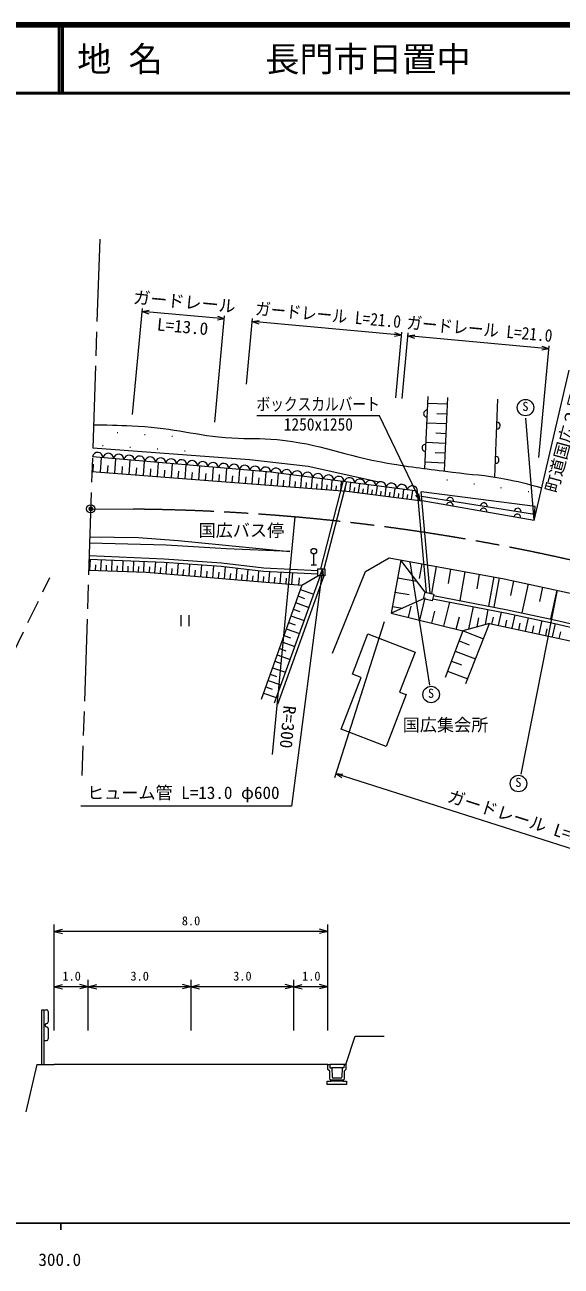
# Model space of a CAD drawing. Units: millimetres, scale not verified, with parts at other scales. Extents: x 40000 to 680000, y 20000 to 380000.
# Drawn here: x 362743 to 441072, y 198715 to 380000 of the extents above; entities that cross this region are included whole.
import ezdxf
from ezdxf.enums import TextEntityAlignment as Align

# ---------------------------------------------------------------- set-up
doc = ezdxf.new("R2010")
doc.units = ezdxf.units.MM
doc.header["$LTSCALE"] = 1000
doc.header["$PDMODE"] = 32
doc.header["$PDSIZE"] = 500
doc.linetypes.add('CHAIN', pattern=[18.5, 12, -1.5, 3.5, -1.5])
for name, color, linetype, lineweight in [('M-BGD', 7, 'Continuous', 13), ('M-BGD-HTXT', 7, 'Continuous', 13), ('M-BMK', 2, 'CHAIN', 13), ('M-BMK-SRVR', 3, 'Continuous', 13), ('M-STR-HTXT', 7, 'Continuous', 13), ('M-TTL', 2, 'Continuous', 140), ('M-TTL-BAND', 7, 'Continuous', 25), ('M-TTL-LINE', 7, 'Continuous', 50), ('M-TTL-TXT', 7, 'Continuous', 13)]:
    doc.layers.add(name, color=color, linetype=linetype, lineweight=lineweight)
doc.layers.add('M-OTRS', color=6, linetype='Continuous')
doc.styles.add('ＭＳ ゴシック', font='')
doc.styles.get('ＭＳ ゴシック').set_extended_font_data('MS Gothic')

msp = doc.modelspace()

# ---------------------------------------------------------------- linework, layer by layer
at = {"layer": 'M-BGD'}
for p, q in [((437118, 307614), (442258, 329553)), ((421592, 325719), (421127, 315208)), ((424404, 324581), (421547, 324704)), ((424447, 325580), (423987, 314851)), ((431399, 313964), (431819, 325325)), ((424343, 323153), (422914, 323214)), ((424282, 321724), (421420, 321847)), ((437118, 307614), (435935, 322548)), ((376326, 320394), (376227, 320400)), ((380318, 320135), (380218, 320142)), ((384310, 319877), (384210, 319883)), ((424220, 320293), (422790, 320355)), ((372667, 318207), (395539, 316539)), ((374201, 318527), (374102, 318534)), ((378193, 318269), (378093, 318275)), ((382185, 318010), (382085, 318017)), ((386176, 317752), (386076, 317758)), ((424159, 318863), (421294, 318985)), ((424097, 317430), (422665, 317492)), ((372705, 314755), (372787, 315824)), ((373774, 314673), (373939, 316811)), ((374832, 314591), (374914, 315649)), ((375890, 314510), (376054, 316626)), ((376938, 314429), (377019, 315477)), ((377986, 314348), (378147, 316444)), ((380061, 314188), (380220, 316263)), ((382114, 314030), (382273, 316084)), ((384148, 313873), (384304, 315907)), ((386161, 313718), (386316, 315731)), ((388154, 313565), (388307, 315558)), ((395539, 316539), (404117, 315557)), ((404117, 315557), (414429, 313248)), ((424036, 315998), (421167, 316121)), ((372553, 314767), (409788, 311898)), ((379023, 314268), (379103, 315306)), ((381087, 314109), (381167, 315136)), ((383131, 313952), (383209, 314968)), ((385154, 313796), (385232, 314802)), ((387157, 313642), (387234, 314638)), ((389140, 313489), (389216, 314475)), ((390127, 313413), (390279, 315386)), ((391104, 313337), (391179, 314314)), ((392080, 313262), (392231, 315216)), ((393047, 313188), (393122, 314155)), ((394014, 313113), (394163, 315047)), ((394971, 313039), (395045, 313997)), ((395929, 312966), (396076, 314880)), ((396876, 312893), (396949, 313840)), ((397824, 312820), (397970, 314715)), ((398739, 312749), (398810, 313664)), ((399654, 312679), (399795, 314509)), ((401394, 312545), (401528, 314284)), ((403047, 312417), (403175, 314071)), ((404620, 312296), (404741, 313868)), ((406115, 312181), (406230, 313676)), ((400524, 312612), (400591, 313481)), ((402221, 312481), (402284, 313308)), ((403834, 312357), (403894, 313143)), ((405367, 312238), (405425, 312986)), ((405953, 300569), (409294, 313443)), ((406469, 300569), (409778, 313317)), ((406825, 312126), (406880, 312837)), ((407536, 312071), (407645, 313493)), ((408211, 312019), (408263, 312695)), ((408887, 311967), (408991, 313318)), ((409538, 311917), (409588, 312568)), ((409788, 311898), (420785, 310482)), ((410187, 311846), (410354, 313142)), ((410835, 311763), (410918, 312410)), ((411482, 311680), (411649, 312974)), ((412129, 311596), (412212, 312243)), ((412776, 311513), (412943, 312807)), ((413423, 311430), (413506, 312076)), ((414069, 311347), (414236, 312640)), ((414715, 311263), (414798, 311909)), ((415361, 311180), (415528, 312472)), ((416653, 311014), (416819, 312305)), ((417944, 310848), (418110, 312138)), ((419233, 310682), (419400, 311971)), ((421414, 297105), (420108, 311880)), ((421927, 296982), (420616, 311813)), ((437272, 309642), (420616, 311813)), ((424461, 313482), (424362, 313496)), ((428421, 312914), (428322, 312928)), ((432380, 312347), (432281, 312361)), ((416007, 311097), (416090, 311743)), ((417298, 310931), (417381, 311576)), ((418589, 310765), (418672, 311409)), ((437186, 308506), (420676, 311138)), ((437118, 307614), (420785, 310482)), ((436340, 311779), (436241, 311794)), ((437118, 307614), (437272, 309642)), ((372237, 305239), (379334, 305115)), ((379334, 305115), (385150, 304703)), ((385150, 304703), (401433, 303104)), ((383405, 304025), (372206, 304310)), ((392128, 303492), (383405, 304025)), ((401433, 303104), (392128, 303492)), ((372257, 300350), (372311, 301977)), ((373062, 300324), (373089, 301129)), ((373867, 300298), (373920, 301907)), ((374663, 300272), (374689, 301068)), ((375459, 300245), (375511, 301838)), ((376247, 300220), (376273, 301007)), ((377034, 300194), (377086, 301769)), ((377814, 300168), (377839, 300947)), ((378593, 300143), (378644, 301701)), ((380134, 300092), (380185, 301634)), ((381721, 299975), (381855, 301561)), ((383363, 299836), (383502, 301478)), ((385029, 299695), (385170, 301361)), ((386720, 299551), (386863, 301242)), ((388436, 299406), (388581, 301122)), ((390178, 299258), (390325, 301000)), ((404553, 301132), (405353, 301132)), ((404953, 301132), (404953, 302732)), ((412512, 300142), (415928, 302141)), ((415928, 302141), (432763, 299100)), ((417637, 301832), (416243, 294081)), ((421205, 297155), (417637, 301832)), ((418959, 301593), (421830, 283585)), ((420730, 301274), (420349, 299165)), ((372075, 300356), (380473, 300081)), ((379363, 300118), (379389, 300888)), ((380473, 300081), (403186, 298155)), ((380928, 300043), (380995, 300835)), ((382542, 299906), (382611, 300727)), ((384196, 299765), (384266, 300599)), ((385874, 299623), (385946, 300469)), ((387578, 299479), (387651, 300337)), ((389307, 299332), (389381, 300203)), ((391046, 299184), (391120, 300053)), ((391914, 299111), (392062, 300848)), ((392755, 299039), (392827, 299881)), ((393596, 298968), (393739, 300650)), ((394411, 298899), (394480, 299714)), ((395225, 298830), (395364, 300459)), ((396014, 298763), (396081, 299552)), ((396803, 298696), (396937, 300274)), ((397598, 298629), (397665, 299423)), ((398392, 298561), (398527, 300150)), ((405899, 299543), (399158, 280927)), ((399216, 298492), (399286, 299315)), ((406431, 299543), (399628, 280757)), ((400040, 298422), (400179, 300069)), ((400894, 298349), (400966, 299203)), ((401748, 298277), (401893, 299985)), ((402782, 298189), (402869, 299223)), ((403186, 298155), (405534, 299543)), ((405534, 299543), (405534, 300569)), ((405534, 300569), (406568, 300569)), ((406568, 299543), (405534, 299543)), ((406568, 300569), (406568, 299543)), ((407671, 288244), (412512, 300142)), ((417174, 299258), (419986, 298752)), ((422838, 300893), (422124, 296935)), ((424923, 300516), (424547, 298431)), ((427009, 300139), (426248, 295928)), ((429114, 299759), (428734, 297653)), ((431220, 299379), (430450, 295118)), ((432000, 299238), (431228, 294968)), ((403186, 298155), (397273, 281460)), ((402975, 297559), (404930, 296867)), ((432763, 299100), (448866, 295582)), ((434124, 298802), (433661, 296683)), ((440468, 297417), (435197, 270591)), ((436244, 298339), (435325, 294135)), ((438346, 297880), (437887, 295778)), ((440448, 297421), (439534, 293238)), ((402287, 295617), (404229, 294930)), ((402631, 296588), (403602, 296244)), ((420968, 296164), (416243, 294081)), ((416797, 297162), (418893, 296785)), ((420412, 293054), (421222, 296338)), ((420968, 296164), (421205, 297155)), ((422233, 295862), (420968, 296164)), ((421205, 297155), (422470, 296853)), ((422470, 296853), (422233, 295862)), ((423924, 292189), (424789, 295700)), ((385549, 293804), (385549, 292204)), ((386749, 292204), (386749, 293804)), ((401604, 293689), (403532, 293006)), ((401946, 294653), (402910, 294312)), ((416243, 294081), (426711, 291489)), ((416420, 295066), (417880, 294803)), ((418770, 293459), (419175, 295101)), ((422168, 292622), (422601, 294377)), ((427574, 291729), (428250, 295033)), ((429997, 292404), (430419, 294615)), ((431941, 292287), (432359, 294241)), ((433911, 291866), (434332, 293836)), ((401265, 292732), (402222, 292393)), ((425752, 291738), (426203, 293567)), ((430606, 292573), (426711, 291489)), ((427153, 283813), (430606, 292573)), ((428786, 292066), (429025, 293406)), ((430606, 292573), (449064, 288625)), ((430965, 292496), (431174, 293473)), ((432926, 292077), (433137, 293062)), ((434896, 291656), (435107, 292641)), ((435882, 291445), (436303, 293415)), ((436867, 291234), (437078, 292220)), ((437853, 291023), (438275, 292995)), ((439825, 290601), (440247, 292573)), ((400589, 290824), (401540, 290488)), ((400926, 291775), (402841, 291097)), ((410581, 285191), (412825, 291043)), ((412825, 291043), (419728, 288396)), ((426711, 291489), (424136, 284662)), ((426736, 291496), (429728, 290345)), ((438839, 290812), (439050, 291798)), ((440793, 290394), (441000, 291363)), ((399919, 288930), (400862, 288596)), ((400253, 289874), (402154, 289200)), ((419728, 288396), (417485, 282545)), ((425595, 288529), (428570, 287407)), ((426156, 290016), (427643, 289455)), ((399252, 287049), (400190, 286717)), ((399584, 287986), (401472, 287317)), ((425042, 287063), (426508, 286510)), ((398591, 285181), (399522, 284851)), ((398921, 286112), (400795, 285448)), ((408940, 277121), (411847, 284706)), ((411847, 284706), (410581, 285191)), ((424489, 285597), (427420, 284492)), ((397934, 283326), (398858, 282999)), ((398261, 284250), (400123, 283591)), ((397607, 282402), (399455, 281748)), ((418440, 282178), (415533, 274594)), ((417485, 282545), (418440, 282178)), ((415533, 274594), (408940, 277121))]:
    msp.add_line(p, q, dxfattribs=at)
for points in [[(420108, 311880), (398670, 314654), (372624, 316925)], [(372124, 301986), (383083, 301507), (391421, 300923), (397605, 300195), (405534, 299807)], [(372146, 302485), (383112, 302007), (391467, 301421), (397646, 300694), (405534, 300307)], [(422309, 296178), (433116, 294095), (440170, 292591), (447705, 290837), (456236, 288526), (468687, 285069), (477051, 282647)], [(422425, 296665), (433216, 294585), (440279, 293079), (447827, 291322), (456368, 289008), (468824, 285550), (491204, 279069), (492464, 282332), (511269, 276576), (510372, 273329), (538868, 263901), (541808, 265161), (564627, 257579)]]:
    msp.add_lwpolyline(points, dxfattribs=at)
for centre, radius in [((435865, 324099), 1200), ((404953, 303132), 400), ((422079, 282200), 1200), ((434836, 269197), 1200)]:
    msp.add_circle(centre, radius, dxfattribs=at)
for centre, radius, start, end in [((421481, 323221), 500, 87.46832, 267.46832), ((431676, 321459), 500, 267.88277, 87.88277), ((373384, 316786), 772, 0.392, 169.64078), ((374916, 316653), 772, 0.392, 169.64078), ((376448, 316519), 772, 0.392, 169.64078), ((421260, 318226), 500, 87.46832, 267.46832), ((377980, 316386), 772, 0.392, 169.64078), ((379512, 316252), 772, 0.392, 169.64078), ((381044, 316118), 772, 0.392, 169.64078), ((382577, 315985), 772, 0.392, 169.64078), ((384109, 315851), 772, 0.392, 169.64078), ((385641, 315718), 772, 0.392, 169.64078), ((387173, 315584), 772, 0.392, 169.64078), ((388705, 315450), 772, 0.392, 169.64078), ((390237, 315317), 772, 0.392, 169.64078), ((391769, 315183), 772, 0.392, 169.64078), ((393301, 315050), 772, 0.392, 169.64078), ((394833, 314916), 772, 0.392, 169.64078), ((396366, 314782), 772, 0.392, 169.64078), ((431491, 316463), 500, 267.88277, 87.88277), ((397898, 314649), 772, 0.392, 169.64078), ((399426, 314480), 776, 358.22889, 167.02322), ((400957, 314282), 776, 358.22889, 167.02322), ((402488, 314084), 776, 358.22889, 167.02322), ((404020, 313885), 776, 358.22889, 167.02322), ((405551, 313687), 776, 358.22889, 167.02322), ((407082, 313489), 776, 358.22889, 167.02322), ((408614, 313291), 776, 358.22889, 167.02322), ((410145, 313093), 776, 358.22889, 167.02322), ((411676, 312895), 776, 358.22889, 167.02322), ((413208, 312696), 776, 358.22889, 167.02322), ((414739, 312498), 776, 358.22889, 167.02322), ((416270, 312300), 776, 358.22889, 167.02322), ((417801, 312102), 776, 358.22889, 167.02322), ((419333, 311904), 776, 358.22889, 167.02322), ((424806, 309776), 500, 350.04254, 170.04254), ((424842, 310474), 500, 350.94035, 170.94035), ((429779, 309687), 500, 350.94035, 170.94035), ((429731, 308911), 500, 350.04254, 170.04254), ((434655, 308047), 500, 350.04254, 170.04254), ((434717, 308899), 500, 350.94035, 170.94035)]:
    msp.add_arc(centre, radius, start, end, dxfattribs=at)
msp.add_open_spline([(372778, 321563), (375862, 321580), (376755, 321525), (379300, 321392), (384669, 321112), (387591, 320017), (392957, 319675), (395541, 319510), (397004, 319676), (399581, 319430), (405986, 318818), (409349, 317074), (415692, 315995), (419379, 315368), (421471, 315185), (425178, 314686), (428147, 314287), (429846, 314289), (432784, 313705), (434933, 313278), (435689, 313096), (438235, 312384)], degree=3, knots=[0, 0, 0, 0, 1, 1, 1, 2, 2, 2, 3, 3, 3, 4, 4, 4, 5, 5, 5, 6, 6, 6, 7, 7, 7, 7], dxfattribs=at)
at = {"layer": 'M-BGD-HTXT'}
for p, q in [((367017, 233154), (367017, 248595)), ((407017, 233154), (407017, 248595)), ((367017, 247595), (368267, 247908)), ((407017, 247595), (367017, 247595)), ((367017, 247595), (368267, 247283)), ((407017, 247595), (405767, 247908)), ((407017, 247595), (405767, 247283)), ((367017, 239524), (368267, 239837)), ((372017, 239524), (367017, 239524)), ((367017, 239524), (368267, 239212)), ((372017, 239524), (370767, 239837)), ((372017, 239524), (370767, 239212)), ((372017, 233154), (372017, 240524)), ((372017, 239524), (373267, 239837)), ((387017, 239524), (372017, 239524)), ((372017, 239524), (373267, 239212)), ((387017, 239524), (385767, 239837)), ((387017, 239524), (385767, 239212)), ((387017, 233154), (387017, 240524)), ((387017, 239524), (388267, 239837)), ((402017, 239524), (387017, 239524)), ((387017, 239524), (388267, 239212)), ((402017, 239524), (400767, 239837)), ((402017, 239524), (400767, 239212)), ((402017, 233154), (402017, 240524)), ((402017, 239524), (403267, 239837)), ((407017, 239524), (402017, 239524)), ((402017, 239524), (403267, 239212)), ((407017, 239524), (405767, 239837)), ((407017, 239524), (405767, 239212)), ((407017, 233154), (407017, 240524)), ((365219, 228154), (365219, 236154)), ((365219, 236154), (365569, 236154)), ((365569, 228154), (365569, 236154)), ((365669, 236154), (365919, 236154)), ((366169, 235904), (366169, 234404)), ((366169, 233404), (366169, 231904)), ((409617, 228154), (410992, 232314)), ((410992, 232314), (415233, 232314)), ((365669, 231654), (365919, 231654)), ((364517, 228154), (362870, 221250)), ((364517, 228154), (367017, 228154)), ((372017, 228154), (367017, 228154)), ((389517, 228154), (372017, 228154)), ((402017, 228154), (389517, 228154)), ((407017, 228154), (402017, 228154)), ((407017, 227454), (407017, 228154)), ((407017, 228154), (407267, 228154)), ((407267, 227204), (407017, 227454)), ((407267, 228154), (407292, 227679)), ((409367, 228154), (407267, 228154)), ((407267, 226029), (407267, 227204)), ((407292, 227679), (407567, 227679)), ((407567, 227679), (407617, 226329)), ((409067, 227679), (407567, 227679)), ((409067, 227679), (409017, 226329)), ((409342, 227679), (409067, 227679)), ((409367, 228154), (409342, 227679)), ((409617, 228154), (409367, 228154)), ((409617, 227454), (409367, 227204)), ((409367, 227204), (409367, 226029)), ((409617, 228154), (409617, 227454)), ((406917, 225229), (406917, 225729)), ((406917, 225729), (407417, 225729)), ((409717, 225229), (406917, 225229)), ((407417, 225879), (407267, 226029)), ((409217, 225879), (407417, 225879)), ((407417, 225729), (407417, 225879)), ((409217, 225729), (407417, 225729)), ((408867, 226179), (407767, 226179)), ((409367, 226029), (409217, 225879)), ((409217, 225879), (409217, 225729)), ((409217, 225729), (409717, 225729)), ((409717, 225729), (409717, 225229))]:
    msp.add_line(p, q, dxfattribs=at)
for centre, radius, start, end in [((365919, 235904), 250, 0, 90), ((365919, 233904), 250, 90, 270), ((365919, 234404), 250, 270, 0), ((365919, 233404), 250, 0, 90), ((365919, 231904), 250, 270, 0), ((407767, 226329), 150, 180, 270), ((408867, 226329), 150, 270, 0)]:
    msp.add_arc(centre, radius, start, end, dxfattribs=at)
at = {"layer": 'M-BMK'}
for p, q in [((373676, 348674), (371081, 270364)), ((372372, 309314), (378608, 309262)), ((332958, 230688), (366413, 299292))]:
    msp.add_line(p, q, dxfattribs=at)
msp.add_arc((375938, 7979), 301295, 73.18417, 89.49227, dxfattribs=at)
at = {"layer": 'M-BMK-SRVR'}
msp.add_circle((372372, 309314), 600, dxfattribs=at)
at = {"layer": 'M-OTRS'}
msp.add_point((372372, 309314), dxfattribs=at)
at = {"layer": 'M-STR-HTXT'}
for p, q in [((378491, 323073), (379925, 338596)), ((379884, 338153), (380903, 338310)), ((391883, 337045), (379884, 338153)), ((379884, 338153), (380857, 337812)), ((390490, 321965), (391924, 337488)), ((391883, 337045), (390910, 337386)), ((391883, 337045), (390864, 336888)), ((395117, 327524), (396002, 337111)), ((395961, 336668), (396980, 336825)), ((417764, 334654), (395961, 336668)), ((395961, 336668), (396934, 336327)), ((417764, 334654), (416746, 334497)), ((417764, 334654), (416792, 334995)), ((416920, 325510), (417805, 335097)), ((417827, 325427), (418712, 335013)), ((418671, 334570), (419690, 334727)), ((439278, 332666), (418671, 334570)), ((418671, 334570), (419644, 334229)), ((437815, 316834), (439319, 333110)), ((439278, 332666), (438259, 332510)), ((439278, 332666), (438305, 333007)), ((414535, 322886), (396626, 322886)), ((420482, 310521), (414535, 322886)), ((420482, 310521), (419824, 311314)), ((420482, 310521), (420274, 311530)), ((402163, 308131), (398867, 273448)), ((406206, 300569), (401703, 265890)), ((406206, 300569), (405829, 299610)), ((406206, 300569), (406325, 299546)), ((415220, 292830), (407956, 270033)), ((408151, 270643), (462455, 253339)), ((408151, 270643), (409027, 270101)), ((408151, 270643), (409179, 270578)), ((401703, 265890), (370923, 265890))]:
    msp.add_line(p, q, dxfattribs=at)
at = {"layer": 'M-TTL'}
msp.add_line((680000, 380000), (40000, 380000), dxfattribs=at)
at = {"layer": 'M-TTL-BAND'}
for p, q in [((40000, 205000), (579000, 205000)), ((368000, 205000), (368000, 204000))]:
    msp.add_line(p, q, dxfattribs=at)
at = {"layer": 'M-TTL-LINE'}
for p, q in [((367750, 380000), (367750, 370000)), ((368250, 380000), (368250, 370000)), ((40000, 370000), (680000, 370000))]:
    msp.add_line(p, q, dxfattribs=at)

# ---------------------------------------------------------------- texts
at = {"layer": 'M-BGD', "style": 'ＭＳ ゴシック'}
for p in [(435401, 324936), (421614, 283037), (434372, 270034)]:
    msp.add_text('S', height=1320, dxfattribs=at).set_placement(p, align=Align.TOP_LEFT)
for s, p in [('国広バス停', (394364, 304706)), ('国広集会所', (424179, 276293))]:
    msp.add_text(s, height=1833, dxfattribs=at).set_placement(p, align=Align.BOTTOM_CENTER)
at = {"layer": 'M-BGD-HTXT', "style": 'ＭＳ ゴシック'}
msp.add_text('町道国広２号線', height=1833, rotation=74.957, dxfattribs=at).set_placement((443270, 319836), align=Align.BOTTOM_CENTER)
for s, p in [('8.0', (387017, 248095)), ('1.0', (369581, 240024)), ('3.0', (379517, 240024)), ('3.0', (394517, 240024)), ('1.0', (404581, 240024))]:
    msp.add_text(s, height=1320, dxfattribs=at).set_placement(p, align=Align.BOTTOM_CENTER)
at = {"layer": 'M-STR-HTXT', "style": 'ＭＳ ゴシック'}
for s, rotation, p in [('ガードレール', 354.722, (385929, 338097)), ('L=13.0', 354.722, (385652, 334472)), ('R=300', 264.571, (399709, 277592)), ('ガードレール L=57.0', 342.325, (435454, 262467))]:
    msp.add_text(s, height=1833, rotation=rotation, dxfattribs=at).set_placement(p, align=Align.BOTTOM_CENTER)
at = {"layer": 'M-STR-HTXT', "style": 'ＭＳ ゴシック', "width": 0.9}
for p in [(406909, 336159), (429020, 334116)]:
    msp.add_text('ガードレール L=21.0', height=1833, rotation=354.722, dxfattribs=at).set_placement(p, align=Align.BOTTOM_CENTER)
at = {"layer": 'M-STR-HTXT', "style": 'ＭＳ ゴシック'}
for s, width, p in [('ボックスカルバート', 0.8, (405581, 323140)), ('1250x1250', 0.9, (405608, 320185))]:
    msp.add_text(s, height=1833, dxfattribs=dict(at, width=width)).set_placement(p, align=Align.BOTTOM_CENTER)
msp.add_text('ヒューム管 L=13.0 φ600', height=1833, dxfattribs=at).set_placement((385889, 266390), align=Align.BOTTOM_CENTER)
at = {"layer": 'M-TTL-BAND', "style": 'ＭＳ ゴシック'}
msp.add_text('300.0', height=1833, dxfattribs=at).set_placement((367844, 198195), align=Align.BOTTOM_CENTER)
at = {"layer": 'M-TTL-TXT', "style": 'ＭＳ ゴシック'}
msp.add_text('地 名      長門市日置中', height=3666, dxfattribs=at).set_placement((370380, 375000), align=Align.MIDDLE_LEFT)

doc.saveas('drawing.dxf')
